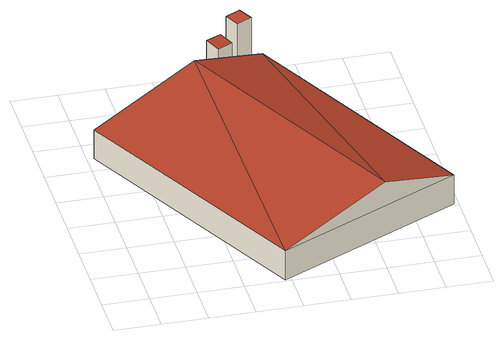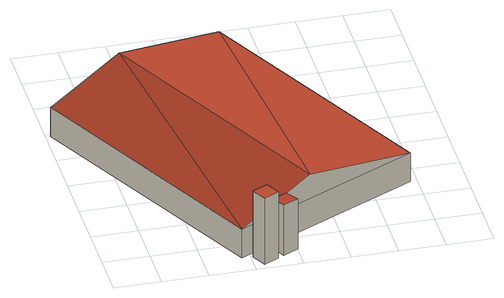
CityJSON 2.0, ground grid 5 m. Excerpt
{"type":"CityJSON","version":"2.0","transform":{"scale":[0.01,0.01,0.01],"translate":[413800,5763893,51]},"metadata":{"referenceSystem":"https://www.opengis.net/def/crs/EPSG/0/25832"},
"CityObjects":{
"building1":{"type":"Building","attributes":{"Gemeindeschluessel":"05570044","Geometrietyp2DReferenz":"3000","function":"31001_2700","roofType":"3100","measuredHeight":6.34},"geometry":[{"type":"Solid","lod":"2","boundaries":[[[[0,1,2,3]],[[4,5,1,0]],[[6,7,5,4]],[[3,2,7,6]],[[0,8,4]],[[6,9,3]],[[8,0,3]],[[3,9,8]],[[4,8,9]],[[9,6,4]],[[1,5,7,2]]]],"semantics":{"surfaces":[{"type":"WallSurface"},{"type":"RoofSurface"},{"type":"GroundSurface"}],"values":[[0,0,0,0,0,0,1,1,1,1,2]]}}]},
"building2":{"type":"Building","attributes":{"Gemeindeschluessel":"05570044","Geometrietyp2DReferenz":"3000","function":"31001_2700","roofType":"2100","measuredHeight":6.09},"geometry":[{"type":"Solid","lod":"2","boundaries":[[[[10,11,12,13]],[[14,15,11,10]],[[16,17,15,14]],[[13,12,17,16]],[[14,10,13,16]],[[11,15,17,12]]]],"semantics":{"surfaces":[{"type":"WallSurface"},{"type":"RoofSurface"},{"type":"GroundSurface"}],"values":[[0,0,0,0,1,2]]}}]},
"building3":{"type":"Building","attributes":{"Gemeindeschluessel":"05570044","Geometrietyp2DReferenz":"3000","function":"31001_2700","roofType":"1000","measuredHeight":7.98},"geometry":[{"type":"Solid","lod":"2","boundaries":[[[[18,19,20,21]],[[22,23,19,18]],[[24,25,23,22]],[[21,20,25,24]],[[22,18,21,24]],[[19,23,25,20]]]],"semantics":{"surfaces":[{"type":"WallSurface"},{"type":"RoofSurface"},{"type":"GroundSurface"}],"values":[[0,0,0,0,1,2]]}}]}
},
"vertices":[
[3445,1029,444],[3445,1029,98],[2091,3746,98],[2091,3746,444],[1431,22,444],[1431,22,98],[75,2735,444],[75,2735,98],[2629,621,733],[1274,3336,733],
[1745,3637,690],[1745,3637,99],[1661,3802,99],[1661,3802,708],[1579,3553,690],[1579,3553,99],[1495,3719,708],[1495,3719,99],
[1890,3917,894],[1890,3917,96],[1725,3833,96],[1725,3833,894],[1974,3750,894],[1974,3750,96],[1807,3667,894],[1807,3667,96]
]}
